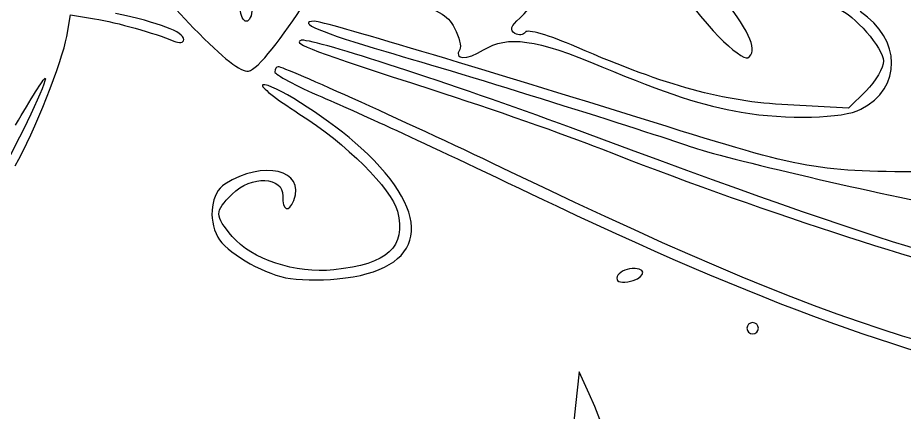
# Model space of a CAD drawing. Extents: x 15 to 196, y 1 to 287.
# Drawn here: x 49.2 to 99.5, y 173.1 to 195.5 of the extents above; entities that cross this region are included whole.
import ezdxf

# ---------------------------------------------------------------- set-up
doc = ezdxf.new("R2010")
doc.units = 0
doc.layers.add('Layer_1', color=7, linetype='CONTINUOUS')

msp = doc.modelspace()

# ---------------------------------------------------------------- linework, layer by layer
at = {"layer": 'Layer_1', "color": 7}
for points in [[(52.021492, 194.442539), (52.240877, 195.67616), (53.591353, 195.449059)], [(65.344918, 194.230872), (65.344918, 194.230872)], [(63.99885, 192.725504), (63.99885, 192.725504)], [(63.252505, 191.698591), (63.252505, 191.698591)], [(97.302726, 191.364552), (96.313295, 190.375121), (92.870954, 190.561433)], [(84.219079, 181.289992), (84.219079, 181.289992)], [(90.878863, 178.221376), (90.878863, 178.221376)], [(81.046286, 175.433328), (80.84509, 173.509035)], [(81.618997, 174.172148), (81.046286, 175.433328), (81.046286, 175.433328)]]:
    msp.add_lwpolyline(points, dxfattribs=at)
for points in [[(83.678889, 202.320507), (84.429253, 200.391066), (87.332685, 196.047694), (88.956775, 194.4249)], [(77.69159, 195.488745), (79.055516, 196.721288), (80.016644, 199.174604), (80.175916, 201.830478)], [(62.317644, 192.470291), (63.353546, 192.624536), (68.144952, 200.096497), (67.574033, 200.667412)], [(56.418536, 198.295535), (56.592112, 197.838987), (57.848525, 196.320496), (59.210442, 194.920993)], [(70.995424, 196.564717), (73.084371, 195.966203), (73.593111, 195.686117), (73.989627, 194.919342)], [(90.599395, 193.235378), (91.188441, 193.599428), (90.79845, 194.572349), (89.253881, 196.592829)], [(62.193619, 195.30409), (62.016349, 195.30409), (61.866797, 195.630082), (61.861237, 196.028938)], [(62.51608, 196.011299), (62.51608, 195.622146), (62.370888, 195.30409), (62.193619, 195.30409)], [(95.713573, 196.013503), (96.602939, 195.702932), (98.292158, 193.76503), (98.292158, 193.055131)], [(53.591353, 195.449059), (54.909175, 195.227497), (56.951708, 194.650799), (58.084311, 194.180159)], [(58.648202, 194.263395), (58.648202, 194.70402), (57.252847, 195.236492), (54.780327, 195.739547)], [(77.40661, 194.619481), (77.107867, 194.804113), (77.180996, 195.027334), (77.69159, 195.488745)], [(97.013339, 190.313385), (99.353006, 191.523271), (99.329223, 194.28584), (96.965934, 195.849792)], [(59.210442, 194.920993), (60.903496, 193.18122), (61.886188, 192.406043), (62.317644, 192.470291)], [(66.077482, 195.303536), (64.919287, 195.304174), (66.510194, 194.624713), (70.090329, 193.58981)], [(85.238277, 189.578616), (75.379986, 192.662696), (66.542048, 195.303356), (66.077482, 195.303536)], [(73.989627, 194.919342), (74.252379, 194.411232), (74.386607, 193.864824), (74.287834, 193.705013)], [(80.913441, 193.835651), (79.312265, 194.525117), (78.119529, 194.874003), (78.004128, 194.687279)], [(49.102258, 187.107518), (50.188614, 189.05123), (51.769879, 193.024414), (52.021492, 194.442539)], [(75.62894, 193.677451), (77.019587, 194.52315), (78.566936, 194.303234), (82.337783, 192.72385)], [(78.004128, 194.687279), (77.896556, 194.513224), (77.627711, 194.482834), (77.40661, 194.619481)], [(88.956775, 194.4249), (89.70667, 193.675605), (90.445689, 193.140379), (90.599395, 193.235378)], [(58.084311, 194.180159), (58.39852, 194.049592), (58.648202, 194.086419), (58.648202, 194.263395)], [(65.279874, 194.222603), (64.805941, 194.043713), (65.91858, 193.626039), (72.769236, 191.414161)], [(65.344918, 194.230872), (65.316267, 194.230629), (65.294355, 194.228069), (65.279874, 194.222603)], [(80.565075, 189.27269), (73.808418, 191.775431), (66.233096, 194.238413), (65.344918, 194.230872)], [(70.090329, 193.58981), (74.761615, 192.239492), (84.881079, 189.078612), (87.333447, 188.203884)], [(74.287834, 193.705013), (73.922845, 193.114429), (74.677544, 193.09887), (75.62894, 193.677451)], [(92.870954, 190.561433), (89.151782, 190.76268), (86.124477, 191.591772), (80.913441, 193.835651)], [(98.292158, 193.055131), (98.292158, 192.669229), (97.846809, 191.908635), (97.302726, 191.364552)], [(63.99885, 192.725504), (63.892145, 192.725504), (63.805373, 192.597861), (63.805373, 192.441628)], [(63.805373, 192.441628), (63.805373, 192.285398), (65.001414, 191.642795), (66.463884, 191.013979)], [(77.180612, 186.756944), (71.817905, 189.337635), (64.335505, 192.725504), (63.99885, 192.725504)], [(82.337783, 192.72385), (85.94613, 191.212528), (88.093403, 190.512154), (90.234493, 190.147469)], [(50.793385, 192.080581), (51.010622, 192.080581), (49.270491, 188.394852), (48.293624, 186.78616)], [(49.123202, 189.42152), (49.980906, 190.88399), (50.732264, 192.080581), (50.793385, 192.080581)], [(63.12793, 191.693629), (62.940938, 191.631298), (63.863485, 190.898886), (65.178452, 190.06589)], [(63.252505, 191.698591), (63.200675, 191.705547), (63.158731, 191.703896), (63.12793, 191.693629)], [(68.68473, 188.133328), (67.052069, 189.629645), (64.029963, 191.594202), (63.252505, 191.698591)], [(72.769236, 191.414161), (76.01559, 190.366005), (80.308162, 188.861456), (82.308017, 188.070491)], [(66.463884, 191.013979), (69.049118, 189.902407), (71.768056, 188.639324), (79.759198, 184.837063)], [(65.178452, 190.06589), (67.842847, 188.37806), (70.437801, 185.805246), (70.756749, 184.534444)], [(90.234493, 190.147469), (92.796552, 189.711083), (96.000099, 189.789417), (97.013339, 190.313385)], [(101.192652, 186.763007), (94.484769, 186.763007), (93.920905, 186.862329), (85.238277, 189.578616)], [(111.828902, 180.008966), (104.005603, 180.890425), (99.950798, 182.092), (80.565075, 189.27269)], [(67.350239, 180.695229), (72.414057, 181.180882), (72.958847, 184.216134), (68.68473, 188.133328)], [(82.308017, 188.070491), (90.53596, 184.816255), (101.431996, 181.246372), (105.443624, 180.490731)], [(87.333447, 188.203884), (89.097186, 187.574779), (98.486197, 185.394754), (102.481944, 184.686579)], [(64.888511, 185.151255), (65.55243, 186.881396), (63.159908, 187.448993), (60.984805, 186.077297)], [(61.393256, 185.508441), (62.47099, 186.586177), (64.302386, 186.512117), (64.262881, 185.392688)], [(118.759331, 174.675959), (105.612568, 174.675959), (97.212432, 177.117046), (77.180612, 186.756944)], [(60.984805, 186.077297), (60.19984, 185.582273), (60.004599, 184.135224), (60.578007, 183.063801)], [(61.397114, 183.10349), (60.385167, 184.306121), (60.385119, 184.500307), (61.393256, 185.508441)], [(64.262881, 185.392688), (64.23384, 184.569669), (64.60972, 184.424733), (64.888511, 185.151255)], [(79.759198, 184.837063), (91.942928, 179.039928), (101.759901, 175.569074), (108.444439, 174.695252)], [(70.756749, 184.534444), (71.266919, 182.50177), (70.212083, 181.529526), (67.152904, 181.212271)], [(60.578007, 183.063801), (61.011031, 182.254693), (63.01593, 181.055358), (64.422734, 180.764131)], [(67.152904, 181.212271), (64.988889, 180.987848), (62.485287, 181.810269), (61.397114, 183.10349)], [(83.206497, 180.828074), (83.118534, 180.564187), (83.327999, 180.460733), (83.807873, 180.530967)], [(84.057575, 181.285581), (83.663821, 181.256574), (83.280682, 181.050631), (83.206497, 180.828074)], [(83.807873, 180.530967), (84.706426, 180.662483), (84.960979, 181.271196), (84.219079, 181.289992)], [(84.219079, 181.289992), (84.16962, 181.291245), (84.116, 181.289885), (84.057575, 181.285581)], [(64.422734, 180.764131), (65.057968, 180.632629), (66.37526, 180.60172), (67.350239, 180.695229)], [(90.878863, 178.221376), (90.701594, 178.221376), (90.556402, 178.076737), (90.556402, 177.899465)], [(90.556402, 177.899465), (90.556402, 177.722195), (90.701594, 177.577006), (90.878863, 177.577006)], [(91.201325, 177.899465), (91.201325, 178.076737), (91.056133, 178.221376), (90.878863, 178.221376)], [(90.878863, 177.577006), (91.056133, 177.577006), (91.201325, 177.722195), (91.201325, 177.899465)], [(84.119861, 143.715851), (85.992581, 154.883946), (85.025001, 166.668265), (81.618997, 174.172148)], [(80.84509, 173.509035), (80.068793, 166.091349), (75.352696, 156.933639), (70.054501, 152.555689)]]:
    msp.add_open_spline(points, degree=3, dxfattribs=at)

doc.saveas('drawing.dxf')
